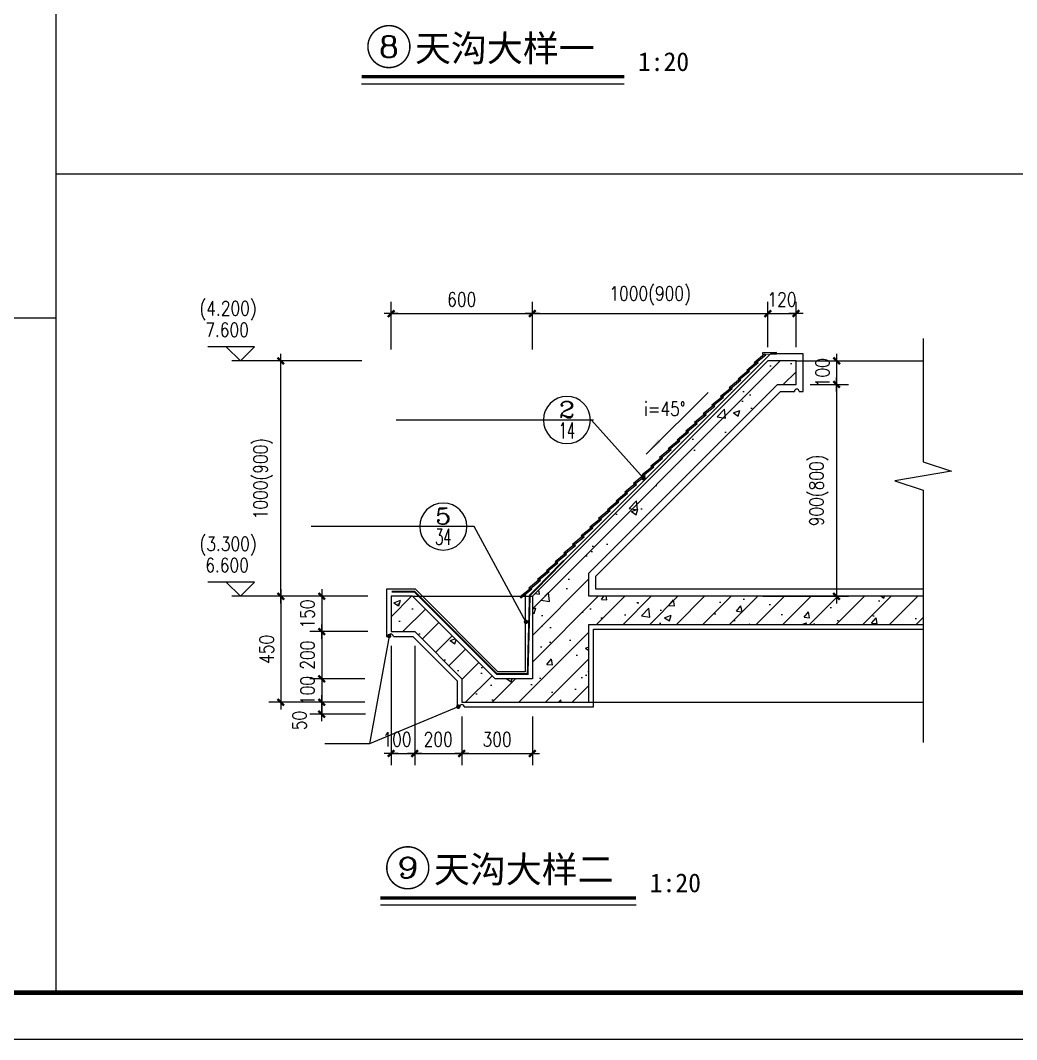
# Model space of a CAD drawing. Extents: x 12400 to 217743, y 90685 to 209848.
# Drawn here: x 106478 to 110710, y 179641 to 183970 of the extents above; entities that cross this region are included whole.
import ezdxf
from ezdxf.enums import TextEntityAlignment as Align

# ---------------------------------------------------------------- set-up
doc = ezdxf.new("R2010")
doc.units = 0
doc.header["$LTSCALE"] = 200
doc.layers.get('0').update_dxf_attribs({"linetype": 'CONTINUOUS'})
doc.layers.get('DEFPOINTS').update_dxf_attribs({"linetype": 'CONTINUOUS'})
for name, color, linetype in [('2', 2, 'CONTINUOUS'), ('8', 8, 'CONTINUOUS'), ('HATCH', 8, 'CONTINUOUS'), ('PUB_DIM', 3, 'CONTINUOUS'), ('PUB_TITLE', 143, 'CONTINUOUS'), ('TEXT', 7, 'CONTINUOUS'), ('WALL', 4, 'CONTINUOUS')]:
    doc.layers.add(name, color=color, linetype=linetype)
doc.styles.add('2', font='SIMHEI.TTF')
doc.styles.add('COMP', font='complex', dxfattribs={"bigfont": 'hztxt'})
doc.styles.add('DIM_FONT', font='SIMPLEX', dxfattribs={"width": 0.8})
doc.dimstyles.new('DIMN150', dxfattribs={"dimscale": 1.5, "dimtxt": 300, "dimasz": 1, "dimexe": 250, "dimexo": 0, "dimgap": 150, "dimtad": 1, "dimdec": 0, "dimzin": 0, "dimdsep": 46, "dimtxsty": 'DIM_FONT', "dimblk": '_DIMX', "dimblk1": '_DIMX', "dimblk2": '_DIMX', "dimsah": 1, "dimcen": 0, "dimclrt": 7, "dimadec": 0, "dimazin": 0, "dimtfac": 1, "dimtdec": 0, "dimtix": 1, "dimtmove": 2, "dimatfit": 3, "dimldrblk": '_DIMX', "dimfxl": 0, "dimtolj": 1, "dimtzin": 0, "dimarcsym": 0})
doc.dimstyles.new('DIMN20', dxfattribs={"dimscale": 0.2, "dimtxt": 300, "dimasz": 1, "dimexe": 250, "dimexo": 300, "dimgap": 150, "dimtad": 1, "dimdec": 0, "dimzin": 0, "dimdsep": 46, "dimtxsty": 'DIM_FONT', "dimblk": '_DIMX', "dimblk1": '_DIMX', "dimblk2": '_DIMX', "dimcen": 2.5, "dimclrt": 7, "dimadec": 0, "dimazin": 0, "dimtfac": 1, "dimtdec": 0, "dimtix": 1, "dimtmove": 2, "dimatfit": 3, "dimldrblk": '_DIMX', "dimfxl": 0, "dimtolj": 1, "dimtzin": 0, "dimarcsym": 0})

# ---------------------------------------------------------------- blocks, each defined once
blk = doc.blocks.new('_DIMX')
blk.add_line((-150, 0), (150, 0))
at = {"const_width": 50}
blk.add_lwpolyline([(-70, -70), (70, 70)], dxfattribs=at)
blk = doc.blocks.new('*D2032')
at = {"layer": 'DEFPOINTS', "color": 0}
for p in [(107953.6, 181523.6), (107758.3, 181373.6), (107953.6, 181373.6)]:
    blk.add_point(p, dxfattribs=at)
at = {"layer": 'PUB_DIM', "color": 0, "lineweight": -2}
for p, q in [((107953.6, 181523.6), (107708.3, 181523.6)), ((107758.3, 181523.8), (107758.3, 181524)), ((107758.3, 181523.6), (107758.3, 181373.6)), ((107953.6, 181373.6), (107708.3, 181373.6)), ((107758.3, 181373.4), (107758.3, 181373.2))]:
    blk.add_line(p, q, dxfattribs=at)
at = {"layer": 'PUB_DIM', "color": 0, "lineweight": -2, "xscale": 0.2, "yscale": 0.2, "zscale": 0.2}
for p, rotation in [((107758.3, 181523.6), 270), ((107758.3, 181373.6), 90)]:
    blk.add_blockref('_DIMX', p, dxfattribs=dict(at, rotation=rotation))
at = {"layer": 'PUB_DIM', "color": 7, "insert": (107698.3, 181448.6), "char_height": 60, "attachment_point": 5, "rotation": 90, "style": 'DIM_FONT'}
blk.add_mtext('\\A1;150', dxfattribs=at)
blk = doc.blocks.new('*D2033')
at = {"layer": 'DEFPOINTS', "color": 0}
for p in [(107953.6, 181373.6), (107758.3, 181173.6), (107942.1, 181173.6)]:
    blk.add_point(p, dxfattribs=at)
at = {"layer": 'PUB_DIM', "color": 0, "lineweight": -2}
for p, q in [((107953.6, 181373.6), (107708.3, 181373.6)), ((107758.3, 181373.4), (107758.3, 181173.8)), ((107942.1, 181173.6), (107708.3, 181173.6))]:
    blk.add_line(p, q, dxfattribs=at)
at = {"layer": 'PUB_DIM', "color": 0, "lineweight": -2, "xscale": 0.2, "yscale": 0.2, "zscale": 0.2}
for p, rotation in [((107758.3, 181373.6), 90), ((107758.3, 181173.6), 270)]:
    blk.add_blockref('_DIMX', p, dxfattribs=dict(at, rotation=rotation))
at = {"layer": 'PUB_DIM', "color": 7, "insert": (107698.3, 181273.6), "char_height": 60, "attachment_point": 5, "rotation": 90, "style": 'DIM_FONT'}
blk.add_mtext('\\A1;200', dxfattribs=at)
blk = doc.blocks.new('*D2034')
at = {"layer": 'DEFPOINTS', "color": 0}
for p in [(107942.1, 181173.6), (107758.3, 181073.6), (107942.1, 181073.6)]:
    blk.add_point(p, dxfattribs=at)
at = {"layer": 'PUB_DIM', "color": 0, "lineweight": -2}
for p, q in [((107942.1, 181173.6), (107708.3, 181173.6)), ((107758.3, 181173.8), (107758.3, 181174)), ((107758.3, 181173.6), (107758.3, 181073.6)), ((107942.1, 181073.6), (107708.3, 181073.6)), ((107758.3, 181073.4), (107758.3, 181073.2))]:
    blk.add_line(p, q, dxfattribs=at)
at = {"layer": 'PUB_DIM', "color": 0, "lineweight": -2, "xscale": 0.2, "yscale": 0.2, "zscale": 0.2}
for p, rotation in [((107758.3, 181173.6), 270), ((107758.3, 181073.6), 90)]:
    blk.add_blockref('_DIMX', p, dxfattribs=dict(at, rotation=rotation))
at = {"layer": 'PUB_DIM', "color": 7, "insert": (107698.3, 181123.6), "char_height": 60, "attachment_point": 5, "rotation": 90, "style": 'DIM_FONT'}
blk.add_mtext('\\A1;100', dxfattribs=at)
blk = doc.blocks.new('*D2035')
at = {"layer": 'DEFPOINTS', "color": 0}
for p in [(107942.1, 181073.6), (107758.3, 181023.6), (107945, 181023.6)]:
    blk.add_point(p, dxfattribs=at)
at = {"layer": 'PUB_DIM', "color": 0, "lineweight": -2}
for p, q in [((107942.1, 181073.6), (107708.3, 181073.6)), ((107758.3, 181073.8), (107758.3, 181074)), ((107758.3, 181073.6), (107758.3, 181023.6)), ((107945, 181023.6), (107708.3, 181023.6)), ((107758.3, 181023.4), (107758.3, 181023.2))]:
    blk.add_line(p, q, dxfattribs=at)
at = {"layer": 'PUB_DIM', "color": 0, "lineweight": -2, "xscale": 0.2, "yscale": 0.2, "zscale": 0.2}
for p, rotation in [((107758.3, 181073.6), 270), ((107758.3, 181023.6), 90)]:
    blk.add_blockref('_DIMX', p, dxfattribs=dict(at, rotation=rotation))
at = {"layer": 'PUB_DIM', "color": 7, "insert": (107664, 180996.4), "char_height": 60, "attachment_point": 5, "rotation": 90, "style": 'DIM_FONT'}
blk.add_mtext('\\A1;50', dxfattribs=at)
blk = doc.blocks.new('*D2036')
at = {"layer": 'DEFPOINTS', "color": 0}
for p in [(108053.1, 181373.6), (108153.2, 181373.6), (108153.2, 180856)]:
    blk.add_point(p, dxfattribs=at)
at = {"layer": 'PUB_DIM', "color": 0, "lineweight": -2}
for p, q in [((108053.1, 181313.6), (108053.1, 180806)), ((108153.2, 181313.6), (108153.2, 180806)), ((108053.3, 180856), (108153, 180856))]:
    blk.add_line(p, q, dxfattribs=at)
at = {"layer": 'PUB_DIM', "color": 0, "lineweight": -2, "xscale": 0.2, "yscale": 0.2, "zscale": 0.2, "rotation": 180}
blk.add_blockref('_DIMX', (108053.1, 180856), dxfattribs=at)
at = {"layer": 'PUB_DIM', "color": 0, "lineweight": -2, "xscale": 0.2, "yscale": 0.2, "zscale": 0.2}
blk.add_blockref('_DIMX', (108153.2, 180856), dxfattribs=at)
at = {"layer": 'PUB_DIM', "color": 7, "insert": (108078.2, 180916), "char_height": 60, "attachment_point": 5, "style": 'DIM_FONT'}
blk.add_mtext('\\A1;100', dxfattribs=at)
blk = doc.blocks.new('*D2037')
at = {"layer": 'DEFPOINTS', "color": 0}
for p in [(108153.2, 181373.6), (108353.2, 181073.6), (108353.2, 180856)]:
    blk.add_point(p, dxfattribs=at)
at = {"layer": 'PUB_DIM', "color": 0, "lineweight": -2}
for p, q in [((108153.2, 181313.6), (108153.2, 180806)), ((108353.2, 181013.6), (108353.2, 180806)), ((108153.4, 180856), (108353, 180856))]:
    blk.add_line(p, q, dxfattribs=at)
at = {"layer": 'PUB_DIM', "color": 0, "lineweight": -2, "xscale": 0.2, "yscale": 0.2, "zscale": 0.2, "rotation": 180}
blk.add_blockref('_DIMX', (108153.2, 180856), dxfattribs=at)
at = {"layer": 'PUB_DIM', "color": 0, "lineweight": -2, "xscale": 0.2, "yscale": 0.2, "zscale": 0.2}
blk.add_blockref('_DIMX', (108353.2, 180856), dxfattribs=at)
at = {"layer": 'PUB_DIM', "color": 7, "insert": (108253.2, 180916), "char_height": 60, "attachment_point": 5, "style": 'DIM_FONT'}
blk.add_mtext('\\A1;200', dxfattribs=at)
blk = doc.blocks.new('*D2038')
at = {"layer": 'DEFPOINTS', "color": 0}
for p in [(108353.2, 181073.6), (108653.2, 181073.6), (108653.2, 180856)]:
    blk.add_point(p, dxfattribs=at)
at = {"layer": 'PUB_DIM', "color": 0, "lineweight": -2}
for p, q in [((108353.2, 181013.6), (108353.2, 180806)), ((108653.2, 181013.6), (108653.2, 180806)), ((108353.4, 180856), (108653, 180856))]:
    blk.add_line(p, q, dxfattribs=at)
at = {"layer": 'PUB_DIM', "color": 0, "lineweight": -2, "xscale": 0.2, "yscale": 0.2, "zscale": 0.2, "rotation": 180}
blk.add_blockref('_DIMX', (108353.2, 180856), dxfattribs=at)
at = {"layer": 'PUB_DIM', "color": 0, "lineweight": -2, "xscale": 0.2, "yscale": 0.2, "zscale": 0.2}
blk.add_blockref('_DIMX', (108653.2, 180856), dxfattribs=at)
at = {"layer": 'PUB_DIM', "color": 7, "insert": (108503.2, 180916), "char_height": 60, "attachment_point": 5, "style": 'DIM_FONT'}
blk.add_mtext('\\A1;300', dxfattribs=at)
blk = doc.blocks.new('*D2039')
at = {"layer": 'DEFPOINTS', "color": 0}
for p in [(107936.5, 181523.6), (107584.4, 181073.6), (107936.5, 181073.6)]:
    blk.add_point(p, dxfattribs=at)
at = {"layer": 'PUB_DIM', "color": 0, "lineweight": -2}
for p, q in [((107936.5, 181523.6), (107534.4, 181523.6)), ((107584.4, 181523.4), (107584.4, 181073.8)), ((107936.5, 181073.6), (107534.4, 181073.6))]:
    blk.add_line(p, q, dxfattribs=at)
at = {"layer": 'PUB_DIM', "color": 0, "lineweight": -2, "xscale": 0.2, "yscale": 0.2, "zscale": 0.2}
for p, rotation in [((107584.4, 181523.6), 90), ((107584.4, 181073.6), 270)]:
    blk.add_blockref('_DIMX', p, dxfattribs=dict(at, rotation=rotation))
at = {"layer": 'PUB_DIM', "color": 7, "insert": (107524.4, 181298.6), "char_height": 60, "attachment_point": 5, "rotation": 90, "style": 'DIM_FONT'}
blk.add_mtext('\\A1;450', dxfattribs=at)
blk = doc.blocks.new('*D2040')
at = {"layer": 'DEFPOINTS', "color": 0}
for p in [(107584.4, 182523.6), (107929.1, 182523.6), (107936.5, 181523.6)]:
    blk.add_point(p, dxfattribs=at)
at = {"layer": 'PUB_DIM', "color": 0, "lineweight": -2}
for p, q in [((107929.1, 182523.6), (107534.4, 182523.6)), ((107584.4, 181523.8), (107584.4, 182523.4)), ((107936.5, 181523.6), (107534.4, 181523.6))]:
    blk.add_line(p, q, dxfattribs=at)
at = {"layer": 'PUB_DIM', "color": 0, "lineweight": -2, "xscale": 0.2, "yscale": 0.2, "zscale": 0.2}
for p, rotation in [((107584.4, 182523.6), 90), ((107584.4, 181523.6), 270)]:
    blk.add_blockref('_DIMX', p, dxfattribs=dict(at, rotation=rotation))
at = {"layer": 'PUB_DIM', "color": 7, "insert": (107508.7, 182023.6), "char_height": 60, "attachment_point": 5, "rotation": 90, "style": 'DIM_FONT'}
blk.add_mtext('\\A1;1000(900)', dxfattribs=at)
blk = doc.blocks.new('*D2043')
at = {"layer": 'DEFPOINTS', "color": 0}
for p in [(108653.2, 182724.4), (108053.1, 182571.4), (108653.2, 182571.4)]:
    blk.add_point(p, dxfattribs=at)
at = {"layer": 'PUB_DIM', "color": 0, "lineweight": -2}
for p, q in [((108053.1, 182571.4), (108053.1, 182774.4)), ((108653.2, 182571.4), (108653.2, 182774.4)), ((108053.3, 182724.4), (108653, 182724.4))]:
    blk.add_line(p, q, dxfattribs=at)
at = {"layer": 'PUB_DIM', "color": 0, "lineweight": -2, "xscale": 0.2, "yscale": 0.2, "zscale": 0.2, "rotation": 180}
blk.add_blockref('_DIMX', (108053.1, 182724.4), dxfattribs=at)
at = {"layer": 'PUB_DIM', "color": 0, "lineweight": -2, "xscale": 0.2, "yscale": 0.2, "zscale": 0.2}
blk.add_blockref('_DIMX', (108653.2, 182724.4), dxfattribs=at)
at = {"layer": 'PUB_DIM', "color": 7, "insert": (108353.1, 182784.4), "char_height": 60, "attachment_point": 5, "style": 'DIM_FONT'}
blk.add_mtext('\\A1;600', dxfattribs=at)
blk = doc.blocks.new('*D2044')
at = {"layer": 'DEFPOINTS', "color": 0}
for p in [(109653.1, 182724.4), (108653.2, 182571.4), (109653.1, 182582.4)]:
    blk.add_point(p, dxfattribs=at)
at = {"layer": 'PUB_DIM', "color": 0, "lineweight": -2}
for p, q in [((108653.2, 182571.4), (108653.2, 182774.4)), ((109653.1, 182582.4), (109653.1, 182774.4)), ((108653.4, 182724.4), (109652.9, 182724.4))]:
    blk.add_line(p, q, dxfattribs=at)
at = {"layer": 'PUB_DIM', "color": 0, "lineweight": -2, "xscale": 0.2, "yscale": 0.2, "zscale": 0.2, "rotation": 180}
blk.add_blockref('_DIMX', (108653.2, 182724.4), dxfattribs=at)
at = {"layer": 'PUB_DIM', "color": 0, "lineweight": -2, "xscale": 0.2, "yscale": 0.2, "zscale": 0.2}
blk.add_blockref('_DIMX', (109653.1, 182724.4), dxfattribs=at)
at = {"layer": 'PUB_DIM', "color": 7, "insert": (109153.1, 182800.1), "char_height": 60, "attachment_point": 5, "style": 'DIM_FONT'}
blk.add_mtext('\\A1;1000(900)', dxfattribs=at)
blk = doc.blocks.new('*D2045')
at = {"layer": 'DEFPOINTS', "color": 0}
for p in [(109773.1, 182724.4), (109653.1, 182582.4), (109773.1, 182582.4)]:
    blk.add_point(p, dxfattribs=at)
at = {"layer": 'PUB_DIM', "color": 0, "lineweight": -2}
for p, q in [((109653.1, 182582.4), (109653.1, 182774.4)), ((109773.1, 182582.4), (109773.1, 182774.4)), ((109652.9, 182724.4), (109652.7, 182724.4)), ((109653.1, 182724.4), (109773.1, 182724.4)), ((109773.3, 182724.4), (109773.5, 182724.4))]:
    blk.add_line(p, q, dxfattribs=at)
at = {"layer": 'PUB_DIM', "color": 0, "lineweight": -2, "xscale": 0.2, "yscale": 0.2, "zscale": 0.2}
blk.add_blockref('_DIMX', (109653.1, 182724.4), dxfattribs=at)
at = {"layer": 'PUB_DIM', "color": 0, "lineweight": -2, "xscale": 0.2, "yscale": 0.2, "zscale": 0.2, "rotation": 180}
blk.add_blockref('_DIMX', (109773.1, 182724.4), dxfattribs=at)
at = {"layer": 'PUB_DIM', "color": 7, "insert": (109713.1, 182784.4), "char_height": 60, "attachment_point": 5, "style": 'DIM_FONT'}
blk.add_mtext('\\A1;120', dxfattribs=at)
blk = doc.blocks.new('*D2046')
at = {"layer": 'DEFPOINTS', "color": 0}
for p in [(109773.1, 182523.6), (109773.1, 182423.6), (109945.3, 182423.6)]:
    blk.add_point(p, dxfattribs=at)
at = {"layer": 'PUB_DIM', "color": 0, "lineweight": -2}
for p, q in [((109833.1, 182523.6), (109995.3, 182523.6)), ((109945.3, 182523.8), (109945.3, 182524)), ((109945.3, 182523.6), (109945.3, 182423.6)), ((109833.1, 182423.6), (109995.3, 182423.6)), ((109945.3, 182423.4), (109945.3, 182423.2))]:
    blk.add_line(p, q, dxfattribs=at)
at = {"layer": 'PUB_DIM', "color": 0, "lineweight": -2, "xscale": 0.2, "yscale": 0.2, "zscale": 0.2}
for p, rotation in [((109945.3, 182523.6), 270), ((109945.3, 182423.6), 90)]:
    blk.add_blockref('_DIMX', p, dxfattribs=dict(at, rotation=rotation))
at = {"layer": 'PUB_DIM', "color": 7, "insert": (109885.3, 182473.6), "char_height": 60, "attachment_point": 5, "rotation": 90, "style": 'DIM_FONT'}
blk.add_mtext('\\A1;100', dxfattribs=at)
blk = doc.blocks.new('*D2047')
at = {"layer": 'DEFPOINTS', "color": 0}
for p in [(109773.1, 182423.6), (109731.9, 181523.6), (109945.3, 181523.6)]:
    blk.add_point(p, dxfattribs=at)
at = {"layer": 'PUB_DIM', "color": 0, "lineweight": -2}
for p, q in [((109833.1, 182423.6), (109995.3, 182423.6)), ((109945.3, 182423.4), (109945.3, 181523.8)), ((109791.9, 181523.6), (109995.3, 181523.6))]:
    blk.add_line(p, q, dxfattribs=at)
at = {"layer": 'PUB_DIM', "color": 0, "lineweight": -2, "xscale": 0.2, "yscale": 0.2, "zscale": 0.2}
for p, rotation in [((109945.3, 182423.6), 90), ((109945.3, 181523.6), 270)]:
    blk.add_blockref('_DIMX', p, dxfattribs=dict(at, rotation=rotation))
at = {"layer": 'PUB_DIM', "color": 7, "insert": (109869.6, 181973.6), "char_height": 60, "attachment_point": 5, "rotation": 90, "style": 'DIM_FONT'}
blk.add_mtext('\\A1;900(800)', dxfattribs=at)
blk = doc.blocks.new('_INDEX1')
at = {"const_width": 0.035}
blk.add_lwpolyline([(-0.5, 0, 1), (0.5, 0, 1)], format="xyb", close=True, dxfattribs=at)
at = {"style": 'COMP', "width": 2.333333}
blk.add_attdef('1', text='', height=0.5, dxfattribs=at).set_placement((-0.25, -0.25), (0.25, -0.25), align=Align.FIT)
blk = doc.blocks.new('_ARROW')
blk.add_solid([(0, 0), (-1, 0.1), (-1, -0.1)])
blk = doc.blocks.new('_INDEX')
blk.add_line((-0.5, 0), (0.5, 0))
blk.add_circle((0, 0), 0.5)
at = {"style": 'COMP'}
for tag, width, p, p2 in [('1', 2.333333, (-0.17, 0.05), (0.17, 0.05)), ('-', 1.166667, (-0.17, -0.39), (0.17, -0.39))]:
    blk.add_attdef(tag, text='', height=0.34, dxfattribs=dict(at, width=width)).set_placement(p, p2, align=Align.FIT)

msp = doc.modelspace()

# ---------------------------------------------------------------- hatches: boundary and pattern name
at = {"layer": 'HATCH'}
h = msp.add_hatch(dxfattribs=at)
h.set_pattern_fill('AN31C', color=256, scale=400, style=0)
h.set_pattern_definition([(45, (-79441.73, 169869.885), (-56.568542, 56.568542), []), (50, (-79441.73, 169869.89), (286.90407, -25.10085), [30, -330]), (355, (-79441.73, 169869.9), (-55.50053, 300.87685), [24, -264]), (100.4514, (-79417.82, 169867.8), (231.40375, 275.7758), [25.49608, -280.45684]), (46.1842, (-79441.73, 169949.9), (426.8964, -66.2076), [45, -495]), (96.6356, (-79406.16, 169944.37), (373.8651, 389.64715), [38.2441, -420.6852]), (351.1842, (-79441.73, 169949.9), (373.8648, 389.6474), [36, -396]), (21, (-79401.73, 169929.89), (238.76282, -161.04756), [30, -330]), (326, (-79401.73, 169929.9), (97.32613, 290.06), [24, -264]), (71.4514, (-79381.83, 169916.46), (336.08905, 129.0122), [25.49608, -280.45684]), (37.5, (-79441.73, 169869.89), (4.86394, 133.15754), [0, -260.8, 0, -268, 0, -265]), (7.5, (-79441.73, 169869.89), (105.22781, 157.76468), [0, -152.8, 0, -254.8, 0, -101]), (327.5, (-79530.93, 169869.89), (213.528974, -9.02195), [0, -100, 0, -312, 0, -414]), (317.5, (-79570.93, 169869.89), (233.27447, 40.042), [0, -130, 0, -207.2, 0, -294])])
h.paths.add_polyline_path([(108653.164, 181173.596), (108494.586, 181173.596), (108144.586, 181523.596), (108053.07, 181523.596), (108053.07, 181373.596), (108153.164, 181373.596), (108353.164, 181173.596), (108353.164, 181073.596), (108653.164, 181073.596), (108893.164, 181073.596), (108893.164, 181403.596), (110313.36, 181403.596), (110313.36, 181523.596), (108893.164, 181523.596), (108893.164, 181622.269), (109694.492, 182423.596), (109773.07, 182423.596), (109773.07, 182523.596), (109653.07, 182523.596), (108653.164, 181523.691)])

# ---------------------------------------------------------------- linework, layer by layer
for p, q in [((106628.743, 191320.853), (106628.743, 179840.853)), ((106628.743, 183318.47), (110795.461, 183318.47)), ((98707.327, 182707.103), (106628.743, 182707.103))]:
    msp.add_line(p, q)
at = {"color": 8}
for points in [[(109594.94, 182515.867), (109598.095, 182511.987), (109644.079, 182549.38), (109640.924, 182553.259), (109594.94, 182515.867)], [(109630.793, 182557.489), (109630.924, 182552.49), (109690.172, 182554.049), (109690.04, 182559.048), (109630.793, 182557.489)], [(109563.535, 182483.417), (109566.69, 182479.537), (109612.673, 182516.93), (109609.519, 182520.809), (109563.535, 182483.417)], [(109526.538, 182446.419), (109529.692, 182442.54), (109575.676, 182479.933), (109572.521, 182483.812), (109526.538, 182446.419)], [(109489.541, 182409.422), (109492.695, 182405.543), (109538.679, 182442.936), (109535.524, 182446.815), (109489.541, 182409.422)], [(109452.543, 182372.425), (109455.698, 182368.546), (109501.682, 182405.938), (109498.527, 182409.818), (109452.543, 182372.425)], [(109378.549, 182298.431), (109381.704, 182294.551), (109427.687, 182331.944), (109424.533, 182335.823), (109378.549, 182298.431)], [(109415.546, 182335.428), (109418.701, 182331.549), (109464.684, 182368.941), (109461.53, 182372.82), (109415.546, 182335.428)], [(109341.552, 182261.433), (109344.706, 182257.554), (109390.69, 182294.947), (109387.535, 182298.826), (109341.552, 182261.433)], [(109304.555, 182224.436), (109307.709, 182220.557), (109353.693, 182257.95), (109350.538, 182261.829), (109304.555, 182224.436)], [(109267.557, 182187.439), (109270.712, 182183.56), (109316.696, 182220.952), (109313.541, 182224.832), (109267.557, 182187.439)], [(109230.56, 182150.442), (109233.715, 182146.563), (109279.698, 182183.955), (109276.544, 182187.834), (109230.56, 182150.442)], [(109193.563, 182113.445), (109196.718, 182109.565), (109242.701, 182146.958), (109239.547, 182150.837), (109193.563, 182113.445)], [(109119.569, 182039.45), (109122.723, 182035.571), (109168.707, 182072.964), (109165.552, 182076.843), (109119.569, 182039.45)], [(109156.566, 182076.447), (109159.72, 182072.568), (109205.704, 182109.961), (109202.55, 182113.84), (109156.566, 182076.447)], [(109082.571, 182002.453), (109085.726, 181998.574), (109131.71, 182035.966), (109128.555, 182039.846), (109082.571, 182002.453)], [(109045.574, 181965.456), (109048.729, 181961.577), (109094.712, 181998.969), (109091.558, 182002.848), (109045.574, 181965.456)], [(109008.577, 181928.459), (109011.732, 181924.579), (109057.715, 181961.972), (109054.561, 181965.851), (109008.577, 181928.459)], [(108971.58, 181891.461), (108974.734, 181887.582), (109020.718, 181924.975), (109017.564, 181928.854), (108971.58, 181891.461)], [(108934.583, 181854.464), (108937.737, 181850.585), (108983.721, 181887.978), (108980.566, 181891.857), (108934.583, 181854.464)], [(108860.588, 181780.47), (108863.743, 181776.591), (108909.726, 181813.983), (108906.572, 181817.863), (108860.588, 181780.47)], [(108897.586, 181817.467), (108900.74, 181813.588), (108946.724, 181850.98), (108943.569, 181854.86), (108897.586, 181817.467)], [(108823.591, 181743.473), (108826.746, 181739.593), (108872.729, 181776.986), (108869.575, 181780.865), (108823.591, 181743.473)], [(108786.594, 181706.476), (108789.748, 181702.596), (108835.732, 181739.989), (108832.578, 181743.868), (108786.594, 181706.476)], [(108749.597, 181669.478), (108752.751, 181665.599), (108798.735, 181702.992), (108795.58, 181706.871), (108749.597, 181669.478)], [(108712.6, 181632.481), (108715.754, 181628.602), (108761.738, 181665.994), (108758.583, 181669.874), (108712.6, 181632.481)], [(108675.602, 181595.484), (108678.757, 181591.605), (108724.74, 181628.997), (108721.586, 181632.877), (108675.602, 181595.484)], [(108601.608, 181521.49), (108604.762, 181517.61), (108650.746, 181555.003), (108647.592, 181558.882), (108601.608, 181521.49)], [(108638.605, 181558.487), (108641.76, 181554.607), (108687.743, 181592), (108684.589, 181595.879), (108638.605, 181558.487)]]:
    msp.add_lwpolyline(points, close=True, dxfattribs=at)
at = {"layer": '2'}
for p, q in [((109665.06, 182553.596), (108786.353, 181674.889)), ((109803.07, 182553.596), (109665.06, 182553.596)), ((109803.07, 182393.596), (109803.07, 182553.596)), ((108923.164, 181609.843), (109706.918, 182393.596)), ((109706.918, 182393.596), (109766.378, 182393.596)), ((109786.378, 182393.596), (109803.07, 182393.596)), ((108923.164, 181553.596), (108923.164, 181609.843)), ((110313.36, 181553.596), (108923.164, 181553.596))]:
    msp.add_line(p, q, dxfattribs=at)
at = {"layer": '2', "const_width": 8}
msp.add_lwpolyline([(108786.353, 181674.889), (108642.01, 181526.798), (108633.164, 181193.596), (108502.87, 181193.596), (108152.87, 181543.596), (108055.557, 181543.596)], dxfattribs=at)
at = {"layer": '2'}
for points in [[(108033.07, 181553.596), (108033.07, 181353.596), (108042.619, 181353.596)], [(108623.164, 181532.574), (108623.164, 181203.596), (108507.012, 181203.596), (108157.012, 181553.596), (108033.07, 181553.596)], [(108363.934, 181053.596), (108913.164, 181053.596), (108913.164, 181383.596), (110313.36, 181383.596)], [(108062.619, 181353.596), (108144.88, 181353.596), (108333.164, 181165.312), (108333.164, 181053.596), (108343.934, 181053.596)]]:
    msp.add_lwpolyline(points, dxfattribs=at)
for centre in [(109776.378, 182393.596), (108052.619, 181353.596), (108353.934, 181053.596)]:
    msp.add_arc(centre, 10, 0, 180, dxfattribs=at)
at = {"layer": '8'}
for p, q in [((109773.07, 182523.596), (110313.36, 182523.596)), ((108144.586, 181523.596), (108653.07, 181523.596))]:
    msp.add_line(p, q, dxfattribs=at)
at = {"layer": 'HATCH'}
msp.add_line((108893.164, 181073.596), (110313.36, 181073.596), dxfattribs=at)
at = {"layer": 'PUB_DIM'}
for p, q in [((110313.36, 182618.153), (110313.36, 182094.518)), ((107472.949, 182583.596), (107274.469, 182583.596)), ((107352.949, 182583.596), (107412.949, 182523.596)), ((107412.949, 182523.596), (107472.949, 182583.596)), ((107880.474, 182523.596), (107376.25, 182523.596)), ((109788.21, 182523.596), (110118.861, 182523.596)), ((110313.36, 182094.518), (110433.36, 182054.518)), ((110433.36, 182054.518), (110193.36, 182014.518)), ((110193.36, 182014.518), (110313.36, 181974.518)), ((110313.36, 181974.518), (110313.36, 180903.235)), ((107472.949, 181583.596), (107274.469, 181583.596)), ((107352.949, 181583.596), (107412.949, 181523.596)), ((107412.949, 181523.596), (107472.949, 181583.596)), ((107880.474, 181523.596), (107376.25, 181523.596)), ((109632.594, 181523.596), (109963.246, 181523.596))]:
    msp.add_line(p, q, dxfattribs=at)
msp.add_lwpolyline([(109136.221, 182128.098), (109399.159, 182388.788)], dxfattribs=at)
at = {"layer": 'PUB_TITLE'}
msp.add_lwpolyline([(115027.327, 179640.853), (98207.327, 179640.853), (98207.327, 191520.853), (115027.327, 191520.853)], close=True, dxfattribs=at)
at = {"layer": 'PUB_TITLE', "const_width": 20}
msp.add_lwpolyline([(114827.327, 179840.853), (114827.327, 191320.853), (98707.327, 191320.853), (98707.327, 179840.853)], close=True, dxfattribs=at)
at = {"layer": 'PUB_TITLE', "const_width": 14}
for points in [[(107927.472, 183730.42), (109043.408, 183730.42)], [(108007.574, 180242.737), (109093.752, 180242.737)]]:
    msp.add_lwpolyline(points, dxfattribs=at)
at = {"layer": 'PUB_TITLE'}
for points in [[(107927.472, 183700.42), (109043.408, 183700.42)], [(108007.574, 180212.737), (109093.752, 180212.737)]]:
    msp.add_lwpolyline(points, dxfattribs=at)
at = {"layer": 'TEXT'}
for p, q in [((108912.32, 182272.392), (108074.274, 182272.392)), ((108406.447, 181819.95), (107713.646, 181819.95)), ((107961.554, 180897.288), (107772.2, 180897.288))]:
    msp.add_line(p, q, dxfattribs=at)
at = {"layer": 'WALL'}
msp.add_lwpolyline([(110313.36, 181523.596), (108893.164, 181523.596), (108893.164, 181622.269), (109694.492, 182423.596), (109773.07, 182423.596), (109773.07, 182523.596), (109653.07, 182523.596), (108653.164, 181523.691), (108653.164, 181173.596), (108494.586, 181173.596), (108144.586, 181523.596), (108053.07, 181523.596), (108053.07, 181373.596), (108153.164, 181373.596), (108353.164, 181173.596), (108353.164, 181073.596), (108893.164, 181073.596), (108893.164, 181403.596), (110313.36, 181403.596)], dxfattribs=at)

# ---------------------------------------------------------------- block references
at = {"layer": 'PUB_DIM', "xscale": 80, "yscale": 80, "zscale": 80, "rotation": 224.754114399}
msp.add_blockref('_ARROW', (109136.221, 182128.098), dxfattribs=at)
at = {"layer": 'PUB_TITLE'}
ref = msp.add_blockref('_INDEX1', (108043.689, 183858.394), dxfattribs=dict(at, xscale=178.3018867924528, yscale=178.3018867924528, zscale=416.0377358490566))
ref.add_attrib('1', '8', dxfattribs={"layer": '0', "height": 89.151, "style": 'COMP', "width": 1.5}).set_placement((107999.113, 183813.818), (108088.264, 183813.818), align=Align.FIT)
ref = msp.add_blockref('_INDEX1', (108123.79, 180370.711), dxfattribs=dict(at, xscale=178.3018867924528, yscale=178.3018867924528, zscale=416.0377358490566))
ref.add_attrib('1', '9', dxfattribs={"layer": '0', "height": 89.151, "style": 'COMP', "width": 1.5}).set_placement((108079.215, 180326.135), (108168.366, 180326.135), align=Align.FIT)
at = {"layer": 'TEXT'}
ref = msp.add_blockref('_INDEX', (108799.695, 182272.392), dxfattribs=dict(at, xscale=-200.0000000000001, yscale=200.0000000000001, zscale=200.0000000000001))
ref.add_attrib('1', '2', dxfattribs={"layer": '0', "height": 68, "style": 'COMP', "width": 1.5}).set_placement((108765.695, 182282.392), (108833.695, 182282.392), align=Align.FIT)
ref.add_attrib('-', '14', dxfattribs={"layer": '0', "height": 68, "style": 'COMP', "width": 0.677419}).set_placement((108765.695, 182194.392), (108833.695, 182194.392), align=Align.FIT)
ref = msp.add_blockref('_INDEX', (108274.836, 181819.95), dxfattribs=dict(at, xscale=-200.0000000000001, yscale=200.0000000000001, zscale=200.0000000000001))
ref.add_attrib('1', '5', dxfattribs={"layer": '0', "height": 68, "style": 'COMP', "width": 1.5}).set_placement((108240.836, 181829.95), (108308.836, 181829.95), align=Align.FIT)
ref.add_attrib('-', '34', dxfattribs={"layer": '0', "height": 68, "style": 'COMP', "width": 0.6}).set_placement((108240.836, 181741.95), (108308.836, 181741.95), align=Align.FIT)

# ---------------------------------------------------------------- texts
at = {"layer": 'PUB_DIM', "style": 'DIM_FONT', "width": 0.8}
for s, p in [('(4.200)', (107481.92, 182716.8)), ('7.600', (107449.069, 182625.596)), ('i=45%%d', (109303.808, 182289.816)), ('(3.300)', (107481.92, 181716.8)), ('6.600', (107449.069, 181625.596))]:
    msp.add_text(s, height=60, dxfattribs=at).set_placement(p, align=Align.RIGHT)
at = {"layer": 'PUB_TITLE', "style": '2'}
for s, height, p in [('天沟大样一', 112, (108154.58, 183795.621)), ('1:20', 80, (109101.365, 183754.545)), ('天沟大样二', 112, (108234.682, 180307.938)), ('1:20', 80, (109151.709, 180266.862))]:
    msp.add_text(s, height=height, dxfattribs=at).set_placement(p)

# ---------------------------------------------------------------- dimensions: what is measured, and where the dimension line sits
at = {"layer": 'PUB_DIM'}
for base, p1, p2, picture, middle in [((108653.164, 182724.378), (108053.07, 182571.357), (108653.164, 182571.357), '*D2043', (108353.117, 182784.378)), ((109773.07, 182724.378), (109653.07, 182582.394), (109773.07, 182582.394), '*D2045', (109713.07, 182784.378))]:
    dim = msp.add_linear_dim(base=base, p1=p1, p2=p2, dimstyle='DIMN20', override={"dimexo": 0, "dimblk1": '_DIMX', "dimblk2": '_DIMX', "dimsah": 1}, dxfattribs=at)
    dim.commit()
    dim.dimension.update_dxf_attribs({"geometry": picture, "text_midpoint": middle})
dim = msp.add_linear_dim(base=(109653.07, 182724.378), p1=(108653.164, 182571.357), p2=(109653.07, 182582.394), text='<>(900)', dimstyle='DIMN20', override={"dimexo": 0, "dimblk1": '_DIMX', "dimblk2": '_DIMX', "dimsah": 1}, dxfattribs=at)
dim.commit()
dim.dimension.update_dxf_attribs({"geometry": '*D2044', "text_midpoint": (109153.117, 182800.092)})
dim = msp.add_linear_dim(base=(107584.45, 182523.596), p1=(107936.464, 181523.596), p2=(107929.105, 182523.596), angle=90, text='<>(900)', dimstyle='DIMN20', override={"dimexo": 0, "dimblk1": '_DIMX', "dimblk2": '_DIMX', "dimsah": 1}, dxfattribs=at)
dim.commit()
dim.dimension.update_dxf_attribs({"geometry": '*D2040', "text_midpoint": (107508.736, 182023.596)})
dim = msp.add_linear_dim(base=(109945.333, 182423.596), p1=(109773.07, 182523.596), p2=(109773.07, 182423.596), angle=90, dimstyle='DIMN20', dxfattribs=at)
dim.commit()
dim.dimension.update_dxf_attribs({"geometry": '*D2046', "text_midpoint": (109885.333, 182473.596)})
dim = msp.add_linear_dim(base=(109945.333, 181523.596), p1=(109773.07, 182423.596), p2=(109731.933, 181523.596), angle=90, text='<>(800)', dimstyle='DIMN20', dxfattribs=at)
dim.commit()
dim.dimension.update_dxf_attribs({"geometry": '*D2047', "text_midpoint": (109869.618, 181973.596)})
for base, p1, p2, picture, middle in [((107584.45, 181073.596), (107936.464, 181523.596), (107936.464, 181073.596), '*D2039', (107524.45, 181298.596)), ((107758.253, 181373.596), (107953.624, 181523.596), (107953.624, 181373.596), '*D2032', (107698.253, 181448.596)), ((107758.253, 181173.596), (107953.624, 181373.596), (107942.116, 181173.596), '*D2033', (107698.253, 181273.596)), ((107758.253, 181073.596), (107942.116, 181173.596), (107942.116, 181073.596), '*D2034', (107698.253, 181123.596))]:
    dim = msp.add_linear_dim(base=base, p1=p1, p2=p2, angle=90, dimstyle='DIMN20', override={"dimexo": 0, "dimblk1": '_DIMX', "dimblk2": '_DIMX', "dimsah": 1}, dxfattribs=at)
    dim.commit()
    dim.dimension.update_dxf_attribs({"geometry": picture, "text_midpoint": middle})
dim = msp.add_linear_dim(base=(108153.164, 180856.023), p1=(108053.07, 181373.596), p2=(108153.164, 181373.596), dimstyle='DIMN20', dxfattribs=at)
dim.commit()
dim.dimension.update_dxf_attribs({"geometry": '*D2036', "text_midpoint": (108078.231, 180916.023), "dimtype": 160})
for base, p1, p2, picture, middle in [((108353.164, 180856.023), (108153.164, 181373.596), (108353.164, 181073.596), '*D2037', (108253.164, 180916.023)), ((108653.164, 180856.023), (108353.164, 181073.596), (108653.164, 181073.596), '*D2038', (108503.164, 180916.023))]:
    dim = msp.add_linear_dim(base=base, p1=p1, p2=p2, dimstyle='DIMN20', dxfattribs=at)
    dim.commit()
    dim.dimension.update_dxf_attribs({"geometry": picture, "text_midpoint": middle})
dim = msp.add_linear_dim(base=(107758.253, 181023.596), p1=(107942.116, 181073.596), p2=(107945.007, 181023.596), angle=90, dimstyle='DIMN20', override={"dimexo": 0, "dimblk1": '_DIMX', "dimblk2": '_DIMX', "dimsah": 1}, dxfattribs=at)
dim.commit()
dim.dimension.update_dxf_attribs({"geometry": '*D2035', "text_midpoint": (107663.996, 180996.422), "dimtype": 160})

# ---------------------------------------------------------------- leaders
at = {"layer": 'TEXT'}
for points in [[(109125.306, 182024.856), (108904.399, 182272.392)], [(108625.897, 181415.181, 0), (108406.447, 181819.95, 0)], [(108044.756, 181354.852, 20.59), (107961.554, 180897.288, 20.59)], [(108338.604, 181054.852, 20.59), (107961.554, 180897.288, 20.59)]]:
    msp.add_leader(points, dimstyle='DIMN150', override={"dimasz": 50, "dimldrblk": 'DOTSMALL'}, dxfattribs=at)

doc.saveas('drawing.dxf')
